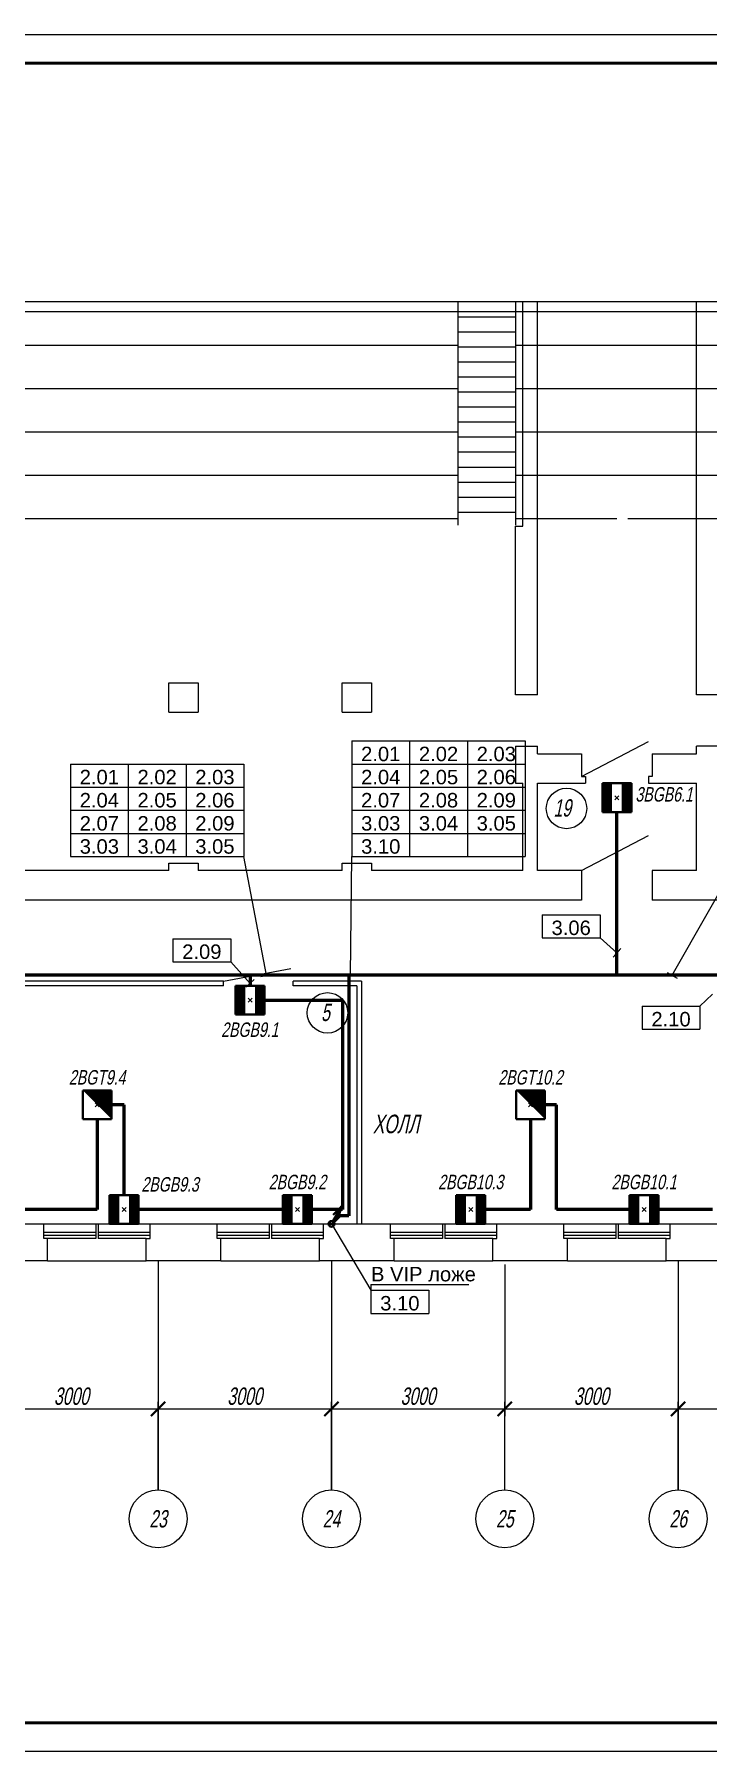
# Model space of a CAD drawing. Extents: x 0 to 1720, y -2086 to 3873.
# Drawn here: x 645.8 to 762.3, y -1192 to -895 of the extents above; entities that cross this region are included whole.
import ezdxf
from ezdxf.enums import TextEntityAlignment as Align

# ---------------------------------------------------------------- set-up
doc = ezdxf.new("R2010")
doc.units = 0
doc.layers.add('EL_DEVICE', color=1, linetype='Continuous', lineweight=40)
doc.layers.add('EL_KABLE', color=9, linetype='Continuous', lineweight=60)
for name, color, linetype in [('EL_DEVICE_NAME', 7, 'Continuous'), ('FORMAT', 134, 'Continuous'), ('OSI', 5, 'Continuous'), ('PLAN', 2, 'Continuous'), ('SYS_PIN', 7, 'Continuous')]:
    doc.layers.add(name, color=color, linetype=linetype)
doc.styles.add('R2_5', font='arial.ttf', dxfattribs={"width": 0.65, "oblique": 12, "height": 2.5})
doc.styles.get("Standard").update_dxf_attribs({"font": 'arial.ttf'})

# ---------------------------------------------------------------- blocks, each defined once
blk = doc.blocks.new('_ArchTick')
at = {"const_width": 0.15}
blk.add_lwpolyline([(-0.5, -0.5), (0.5, 0.5)], dxfattribs=at)
blk = doc.blocks.new('OS_DAT_BGB')
at = {"layer": 'EL_DEVICE'}
for p, q in [((-2.5, 2.5), (2.5, 2.5)), ((-2.5, -2.5), (-2.5, 2.5)), ((2.5, 2.5), (2.5, -2.5)), ((2.5, -2.5), (-2.5, -2.5))]:
    blk.add_line(p, q, dxfattribs=at)
at = {"layer": 'EL_DEVICE', "const_width": 1.67}
for points in [[(-1.67, 2.5), (-1.67, -2.5)], [(1.67, 2.5), (1.67, -2.5)]]:
    blk.add_lwpolyline(points, dxfattribs=at)
blk = doc.blocks.new('CONNECTOR_SQUARE')
at = {"layer": 'SYS_PIN'}
for p, q in [((-0.35, 0.35), (0.35, -0.35)), ((0.35, 0.35), (-0.35, -0.35))]:
    blk.add_line(p, q, dxfattribs=at)
blk = doc.blocks.new('OS_DAT_BGT')
at = {"layer": 'EL_DEVICE'}
for p, q in [((-2.5, 2.5), (2.5, 2.5)), ((-2.5, -2.5), (-2.5, 2.5)), ((2.5, 2.5), (2.5, -2.5)), ((2.5, -2.5), (-2.5, -2.5))]:
    blk.add_line(p, q, dxfattribs=at)
blk.add_lwpolyline([(2.5, 2.5, 0, 7.07, 0), (0, 0, 7.07, 7.07, 0)], format="xyseb", dxfattribs=at)
blk = doc.blocks.new('OS_DAT_BGL')
at = {"layer": 'EL_DEVICE'}
for p, q in [((-2.5, 2.5), (2.5, 2.5)), ((-2.5, -2.5), (-2.5, 2.5)), ((2.5, 2.5), (2.5, -2.5)), ((2.5, -2.5), (-2.5, -2.5))]:
    blk.add_line(p, q, dxfattribs=at)
for points in [[(-2.5, 2.5, 0, 7.07, 0), (0, 0, 7.07, 7.07, 0)], [(2.5, 2.5, 0, 7.07, 0), (0, 0, 7.07, 7.07, 0)]]:
    blk.add_lwpolyline(points, format="xyseb", dxfattribs=at)
blk = doc.blocks.new('EL_CABLE_UP')
at = {"layer": 'EL_DEVICE'}
for p, q in [((0.25, 0.43), (1.75, 3.03)), ((1.75, 3.03), (0.32, 1.55)), ((1.75, 3.03), (1.18, 1.05))]:
    blk.add_line(p, q, dxfattribs=at)
blk.add_circle((0, 0), 0.5, dxfattribs=at)
blk = doc.blocks.new('CONNECTOR_POINT')
at = {"layer": 'SYS_PIN'}
for p, q in [((-0.35, 0.35), (0.35, -0.35)), ((0.35, 0.35), (-0.35, -0.35))]:
    blk.add_line(p, q, dxfattribs=at)

msp = doc.modelspace()

# ---------------------------------------------------------------- linework, layer by layer
for p, q in [((700.73, -1017.2), (730.73, -1017.2)), ((700.73, -1017.2), (700.73, -1037.2)), ((710.73, -1017.2), (710.73, -1037.2)), ((720.73, -1017.2), (720.73, -1037.2)), ((730.73, -1017.2), (730.73, -1037.2)), ((652.03, -1021.2), (682.03, -1021.2)), ((652.03, -1021.2), (652.03, -1037.2)), ((662.03, -1021.2), (662.03, -1037.2)), ((672.03, -1021.2), (672.03, -1037.2)), ((682.03, -1021.2), (682.03, -1037.2)), ((700.73, -1021.2), (730.73, -1021.2)), ((652.03, -1025.2), (682.03, -1025.2)), ((700.73, -1025.2), (730.73, -1025.2)), ((652.03, -1029.2), (682.03, -1029.2)), ((700.73, -1029.2), (730.73, -1029.2)), ((652.03, -1033.2), (682.03, -1033.2)), ((700.73, -1033.2), (730.73, -1033.2)), ((756.19, -1057.73), (770.65, -1032.27)), ((652.03, -1037.2), (682.03, -1037.2)), ((685.97, -1057.73), (682.03, -1037.2)), ((700.49, -1057.73), (700.73, -1037.2)), ((700.73, -1037.2), (730.73, -1037.2)), ((733.69, -1047.27), (743.69, -1047.27)), ((733.69, -1047.27), (733.69, -1051.27)), ((743.69, -1047.27), (743.69, -1051.27)), ((733.69, -1051.27), (743.69, -1051.27)), ((746.6, -1053.87), (743.69, -1051.27)), ((669.77, -1051.4), (679.77, -1051.4)), ((669.77, -1051.4), (669.77, -1055.4)), ((679.77, -1051.4), (679.77, -1055.4)), ((745.93, -1054.62), (747.27, -1053.12)), ((669.77, -1055.4), (679.77, -1055.4)), ((683.11, -1059.14), (679.77, -1055.4)), ((755.32, -1057.24), (757.06, -1058.23)), ((682.36, -1059.81), (683.85, -1058.48)), ((684.98, -1057.92), (686.95, -1057.54)), ((699.49, -1057.72), (701.49, -1057.74)), ((750.97, -1063.07), (760.97, -1063.07)), ((750.97, -1063.07), (750.97, -1067.07)), ((763.12, -1060.97), (760.97, -1063.07)), ((760.97, -1063.07), (760.97, -1067.07)), ((750.97, -1067.07), (760.97, -1067.07)), ((697.2, -1100.73), (704.04, -1112.2)), ((697.2, -1100.73), (697.2, -1100.73)), ((704.04, -1111.2), (704.04, -1112.2)), ((704.04, -1111.2), (720.95, -1111.2)), ((704.04, -1112.2), (714.04, -1112.2)), ((704.04, -1112.2), (704.04, -1116.2)), ((714.04, -1112.2), (714.04, -1116.2)), ((704.04, -1116.2), (714.04, -1116.2))]:
    msp.add_line(p, q)
at = {"layer": 'EL_KABLE'}
for p, q in [((746.6, -1057.73), (746.6, -1029.53)), ((1183.2, -1057.73), (41.9, -1057.73)), ((1183.2, -1057.73), (69.9, -1057.73)), ((1183.2, -1057.73), (81.4, -1057.73)), ((1183.2, -1057.73), (101.73, -1057.73)), ((1183.2, -1057.73), (160.37, -1057.73)), ((1183.2, -1057.73), (206.74, -1057.73)), ((1183.2, -1057.73), (269.6, -1057.73)), ((1183.2, -1057.73), (442.45, -1057.73)), ((1183.2, -1057.73), (443.35, -1057.73)), ((1183.2, -1057.73), (476.9, -1057.73)), ((1183.2, -1057.73), (497.5, -1057.73)), ((1183.2, -1057.73), (683.11, -1057.73)), ((683.11, -1057.73), (683.11, -1059.53)), ((1183.2, -1057.73), (700.23, -1057.73)), ((700.23, -1057.73), (700.23, -1099.36)), ((1183.2, -1057.73), (746.6, -1057.73)), ((685.61, -1062.03), (699.1, -1062.03)), ((699.1, -1062.03), (699.1, -1098.23)), ((661.3, -1080.13), (659.15, -1080.13)), ((661.3, -1095.73), (661.3, -1080.13)), ((736.14, -1080.13), (734.15, -1080.13)), ((736.14, -1098.23), (736.14, -1080.13)), ((656.65, -1082.63), (656.65, -1098.23)), ((731.65, -1082.63), (731.65, -1098.23)), ((656.65, -1098.23), (633.8, -1098.23)), ((688.8, -1098.23), (663.8, -1098.23)), ((699.1, -1098.23), (693.8, -1098.23)), ((731.65, -1098.23), (723.8, -1098.23)), ((748.8, -1098.23), (736.14, -1098.23)), ((763.12, -1098.23), (753.8, -1098.23)), ((698.57, -1099.36), (697.55, -1100.38)), ((700.23, -1099.36), (698.57, -1099.36))]:
    msp.add_line(p, q, dxfattribs=at)
at = {"layer": 'FORMAT'}
msp.add_lwpolyline([(0, -895), (1720.39, -895), (1720.39, -1192), (0, -1192)], close=True, dxfattribs=at)
at = {"layer": 'FORMAT', "lineweight": 50}
msp.add_lwpolyline([(20, -1187), (20, -900), (1715.39, -900), (1715.39, -1187)], close=True, dxfattribs=at)
at = {"layer": 'OSI'}
for p, q in [((667.2, -1107.13), (667.2, -1146.73)), ((667.2, -1107.75), (667.2, -1133.98)), ((667.2, -1107.75), (667.2, -1133.98)), ((697.2, -1107.13), (697.2, -1146.73)), ((697.2, -1107.75), (697.2, -1133.98)), ((697.2, -1107.75), (697.2, -1133.98)), ((727.2, -1107.75), (727.2, -1133.98)), ((727.2, -1107.75), (727.2, -1133.98)), ((757.2, -1107.13), (757.2, -1146.73)), ((757.2, -1107.75), (757.2, -1133.98)), ((757.2, -1107.75), (757.2, -1133.98)), ((635.2, -1132.73), (669.2, -1132.73)), ((665.2, -1132.73), (699.2, -1132.73)), ((695.2, -1132.73), (729.2, -1132.73)), ((725.2, -1132.73), (759.2, -1132.73)), ((755.2, -1132.73), (789.2, -1132.73))]:
    msp.add_line(p, q, dxfattribs=at)
at = {"layer": 'OSI', "lineweight": 25}
for p, q in [((667.2, -1146.73), (667.2, -1131.48)), ((667.2, -1146.73), (667.2, -1131.48)), ((697.2, -1146.73), (697.2, -1131.48)), ((697.2, -1146.73), (697.2, -1131.48)), ((727.2, -1146.73), (727.2, -1131.48)), ((727.2, -1146.73), (727.2, -1131.48)), ((757.2, -1146.73), (757.2, -1131.48)), ((757.2, -1146.73), (757.2, -1131.48))]:
    msp.add_line(p, q, dxfattribs=at)
for centre in [(667.2, -1151.73), (697.2, -1151.73), (727.2, -1151.73), (757.2, -1151.73)]:
    msp.add_circle(centre, 5, dxfattribs=at)
at = {"layer": 'PLAN'}
for p, q in [((33, -941.23), (1460.2, -941.23)), ((719.05, -941.23), (719.05, -979.89)), ((729.05, -941.23), (729.05, -979.89)), ((730.35, -980.06), (730.35, -941.23)), ((732.85, -979.89), (732.85, -941.23)), ((760.35, -979.89), (760.35, -941.23)), ((37.4, -942.93), (1380.89, -942.93)), ((719.05, -943.83), (729.05, -943.83)), ((719.05, -946.43), (729.05, -946.43)), ((574.3, -948.73), (719.05, -948.73)), ((719.05, -949.03), (729.05, -949.03)), ((729.05, -948.73), (764.15, -948.73)), ((719.05, -951.63), (729.05, -951.63)), ((574.3, -956.23), (719.05, -956.23)), ((719.05, -954.23), (729.05, -954.23)), ((729.05, -956.23), (764.15, -956.23)), ((719.05, -956.83), (729.05, -956.83)), ((719.05, -959.43), (729.05, -959.43)), ((719.05, -962.03), (729.05, -962.03)), ((574.3, -963.73), (719.05, -963.73)), ((719.05, -964.63), (729.05, -964.63)), ((729.05, -963.73), (764.15, -963.73)), ((719.05, -967.23), (729.05, -967.23)), ((719.05, -969.83), (729.05, -969.83)), ((574.3, -971.23), (719.05, -971.23)), ((719.05, -972.43), (729.05, -972.43)), ((729.05, -971.23), (764.15, -971.23)), ((719.05, -975.03), (729.05, -975.03)), ((574.3, -978.73), (719.05, -978.73)), ((719.05, -977.63), (729.05, -977.63)), ((729.05, -978.73), (746.6, -978.73)), ((729.05, -1009.23), (729.05, -980.06)), ((729.05, -980.06), (730.35, -980.06)), ((732.85, -1009.23), (732.85, -979.89)), ((748.51, -978.73), (764.15, -978.73)), ((760.35, -1009.23), (760.35, -979.89)), ((669.05, -1007.13), (674.15, -1007.13)), ((669.05, -1012.23), (669.05, -1007.13)), ((674.15, -1007.13), (674.15, -1012.23)), ((699.05, -1007.13), (704.15, -1007.13)), ((699.05, -1012.23), (699.05, -1007.13)), ((704.15, -1007.13), (704.15, -1012.23)), ((732.85, -1009.23), (729.05, -1009.23)), ((764.15, -1009.23), (760.35, -1009.23)), ((669.05, -1012.23), (674.15, -1012.23)), ((699.05, -1012.23), (704.15, -1012.23)), ((729.05, -1018.13), (729.05, -1024.53)), ((729.05, -1018.13), (732.85, -1018.13)), ((732.85, -1019.43), (732.85, -1018.13)), ((740.5, -1023.33), (752.08, -1017.27)), ((740.5, -1023.33), (752.08, -1017.27)), ((760.35, -1019.43), (760.35, -1018.13)), ((764.15, -1018.13), (760.35, -1018.13)), ((732.85, -1019.43), (740.5, -1019.43)), ((740.5, -1019.43), (740.5, -1023.33)), ((752.7, -1019.43), (760.35, -1019.43)), ((752.7, -1019.43), (752.7, -1023.33)), ((729.05, -1024.53), (730.35, -1024.53)), ((730.35, -1039.63), (730.35, -1024.53)), ((732.85, -1039.63), (732.85, -1024.53)), ((732.85, -1024.53), (741.15, -1024.53)), ((740.5, -1023.33), (741.15, -1023.33)), ((741.15, -1023.33), (741.15, -1024.53)), ((752.7, -1023.33), (752.05, -1023.33)), ((752.05, -1023.33), (752.05, -1024.53)), ((752.05, -1024.53), (760.35, -1024.53)), ((760.35, -1039.63), (760.35, -1024.53)), ((740.5, -1039.63), (752.08, -1033.57)), ((740.5, -1039.63), (752.08, -1033.57)), ((669.05, -1039.63), (669.05, -1038.33)), ((669.05, -1038.33), (674.15, -1038.33)), ((674.15, -1038.33), (674.15, -1039.63)), ((699.05, -1039.63), (699.05, -1038.33)), ((699.05, -1038.33), (704.15, -1038.33)), ((704.15, -1038.33), (704.15, -1039.63)), ((669.05, -1039.63), (644.15, -1039.63)), ((699.05, -1039.63), (674.15, -1039.63)), ((730.35, -1039.63), (704.15, -1039.63)), ((740.5, -1039.63), (732.85, -1039.63)), ((740.5, -1039.63), (740.5, -1044.73)), ((760.35, -1039.63), (752.7, -1039.63)), ((752.7, -1039.63), (752.7, -1044.73)), ((740.5, -1044.73), (639.05, -1044.73)), ((943.6, -1044.73), (752.7, -1044.73)), ((678.51, -1058.73), (690.19, -1056.56)), ((678.5, -1058.73), (613.9, -1058.73)), ((678.51, -1059.53), (613.91, -1059.53)), ((678.51, -1059.53), (678.51, -1058.73)), ((702.4, -1058.73), (690.6, -1058.73)), ((690.6, -1059.53), (690.6, -1058.73)), ((701.6, -1059.53), (690.6, -1059.53)), ((701.6, -1059.53), (701.6, -1100.73)), ((702.4, -1058.73), (702.4, -1100.73)), ((635.8, -1100.73), (647.4, -1100.73)), ((647.4, -1103.23), (647.4, -1100.73)), ((647.4, -1100.73), (665.8, -1100.73)), ((656.4, -1100.73), (656.4, -1103.23)), ((656.8, -1100.73), (656.8, -1103.23)), ((665.8, -1100.73), (677.4, -1100.73)), ((665.8, -1103.23), (665.8, -1100.73)), ((677.4, -1103.23), (677.4, -1100.73)), ((677.4, -1100.73), (695.8, -1100.73)), ((686.4, -1100.73), (686.4, -1103.23)), ((686.8, -1100.73), (686.8, -1103.23)), ((695.8, -1100.73), (707.4, -1100.73)), ((695.8, -1103.23), (695.8, -1100.73)), ((707.4, -1103.23), (707.4, -1100.73)), ((707.4, -1100.73), (725.8, -1100.73)), ((716.4, -1100.73), (716.4, -1103.23)), ((716.8, -1100.73), (716.8, -1103.23)), ((725.8, -1100.73), (737.4, -1100.73)), ((725.8, -1103.23), (725.8, -1100.73)), ((737.4, -1103.23), (737.4, -1100.73)), ((737.4, -1100.73), (755.8, -1100.73)), ((746.4, -1100.73), (746.4, -1103.23)), ((746.8, -1100.73), (746.8, -1103.23)), ((755.8, -1100.73), (767.4, -1100.73)), ((755.8, -1103.23), (755.8, -1100.73)), ((656.4, -1102.23), (647.4, -1102.23)), ((656.4, -1102.73), (647.4, -1102.73)), ((648.05, -1103.23), (647.4, -1103.23)), ((648.05, -1107.13), (648.05, -1103.23)), ((656.4, -1103.23), (648.05, -1103.23)), ((665.8, -1102.23), (656.8, -1102.23)), ((665.8, -1102.73), (656.8, -1102.73)), ((665.15, -1103.23), (656.8, -1103.23)), ((665.15, -1107.13), (665.15, -1103.23)), ((665.15, -1103.23), (665.8, -1103.23)), ((686.4, -1102.23), (677.4, -1102.23)), ((686.4, -1102.73), (677.4, -1102.73)), ((678.05, -1103.23), (677.4, -1103.23)), ((678.05, -1107.13), (678.05, -1103.23)), ((686.4, -1103.23), (678.05, -1103.23)), ((695.8, -1102.23), (686.8, -1102.23)), ((695.8, -1102.73), (686.8, -1102.73)), ((695.15, -1103.23), (686.8, -1103.23)), ((695.15, -1107.13), (695.15, -1103.23)), ((695.15, -1103.23), (695.8, -1103.23)), ((716.4, -1102.23), (707.4, -1102.23)), ((716.4, -1102.73), (707.4, -1102.73)), ((708.05, -1103.23), (707.4, -1103.23)), ((708.05, -1107.13), (708.05, -1103.23)), ((716.4, -1103.23), (708.05, -1103.23)), ((725.8, -1102.23), (716.8, -1102.23)), ((725.8, -1102.73), (716.8, -1102.73)), ((725.15, -1103.23), (716.8, -1103.23)), ((725.15, -1107.13), (725.15, -1103.23)), ((725.15, -1103.23), (725.8, -1103.23)), ((746.4, -1102.23), (737.4, -1102.23)), ((746.4, -1102.73), (737.4, -1102.73)), ((738.05, -1103.23), (737.4, -1103.23)), ((738.05, -1107.13), (738.05, -1103.23)), ((746.4, -1103.23), (738.05, -1103.23)), ((755.8, -1102.23), (746.8, -1102.23)), ((755.8, -1102.73), (746.8, -1102.73)), ((755.15, -1103.23), (746.8, -1103.23)), ((755.15, -1107.13), (755.15, -1103.23)), ((755.15, -1103.23), (755.8, -1103.23)), ((648.05, -1107.13), (635.15, -1107.13)), ((648.05, -1107.13), (665.15, -1107.13)), ((678.05, -1107.13), (665.15, -1107.13)), ((678.05, -1107.13), (695.15, -1107.13)), ((708.05, -1107.13), (695.15, -1107.13)), ((708.05, -1107.13), (725.15, -1107.13)), ((738.05, -1107.13), (725.15, -1107.13)), ((738.05, -1107.13), (755.15, -1107.13)), ((768.05, -1107.13), (755.15, -1107.13))]:
    msp.add_line(p, q, dxfattribs=at)
for centre in [(737.88, -1028.88), (696.51, -1064.23)]:
    msp.add_circle(centre, 3.5, dxfattribs=at)

# ---------------------------------------------------------------- block references
for name, p in [('OS_DAT_BGB', (746.6, -1027.03)), ('CONNECTOR_SQUARE', (746.6, -1027.03)), ('OS_DAT_BGB', (683.11, -1062.03)), ('CONNECTOR_SQUARE', (683.11, -1062.03)), ('OS_DAT_BGT', (656.65, -1080.13)), ('OS_DAT_BGT', (731.65, -1080.13)), ('CONNECTOR_SQUARE', (656.65, -1080.13)), ('CONNECTOR_SQUARE', (731.65, -1080.13)), ('OS_DAT_BGB', (661.3, -1098.23)), ('OS_DAT_BGB', (691.3, -1098.23)), ('OS_DAT_BGB', (721.3, -1098.23)), ('OS_DAT_BGB', (751.3, -1098.23)), ('CONNECTOR_SQUARE', (661.3, -1098.23)), ('CONNECTOR_SQUARE', (691.3, -1098.23)), ('EL_CABLE_UP', (697.2, -1100.73)), ('CONNECTOR_SQUARE', (721.3, -1098.23)), ('CONNECTOR_SQUARE', (751.3, -1098.23)), ('CONNECTOR_POINT', (697.2, -1100.73))]:
    msp.add_blockref(name, p)
at = {"rotation": 135}
msp.add_blockref('OS_DAT_BGL', (768.44, -1098.23), dxfattribs=at)
at = {"layer": 'OSI', "xscale": 2.5, "yscale": 2.5, "zscale": 2.5}
for p in [(667.2, -1132.73), (697.2, -1132.73), (727.2, -1132.73), (757.2, -1132.73)]:
    msp.add_blockref('_ArchTick', p, dxfattribs=at)
at = {"layer": 'OSI', "xscale": 2.5, "yscale": 2.5, "zscale": 2.5, "rotation": 180}
for p in [(667.2, -1132.73), (697.2, -1132.73), (727.2, -1132.73), (757.2, -1132.73)]:
    msp.add_blockref('_ArchTick', p, dxfattribs=at)

# ---------------------------------------------------------------- texts
at = {"char_height": 2.5}
for s, insert, attachment_point, line_spacing_factor in [('2.01', (705.73, -1018.2), 2, 0.96), ('2.02', (715.73, -1018.2), 2, 0.96), ('2.03', (725.73, -1018.2), 2, 0.96), ('2.01', (657.03, -1022.2), 2, 0.96), ('2.02', (667.03, -1022.2), 2, 0.96), ('2.03', (677.03, -1022.2), 2, 0.96), ('2.04', (705.73, -1022.2), 2, 0.96), ('2.05', (715.73, -1022.2), 2, 0.96), ('2.06', (725.73, -1022.2), 2, 0.96), ('2.04', (657.03, -1026.2), 2, 0.96), ('2.05', (667.03, -1026.2), 2, 0.96), ('2.06', (677.03, -1026.2), 2, 0.96), ('2.07', (705.73, -1026.2), 2, 0.96), ('2.08', (715.73, -1026.2), 2, 0.96), ('2.09', (725.73, -1026.2), 2, 0.96), ('2.07', (657.03, -1030.2), 2, 0.96), ('2.08', (667.03, -1030.2), 2, 0.96), ('2.09', (677.03, -1030.2), 2, 0.96), ('3.03', (705.73, -1030.2), 2, 0.96), ('3.04', (715.73, -1030.2), 2, 0.96), ('3.05', (725.73, -1030.2), 2, 0.96), ('3.03', (657.03, -1034.2), 2, 0.96), ('3.04', (667.03, -1034.2), 2, 0.96), ('3.05', (677.03, -1034.2), 2, 0.96), ('3.10', (705.73, -1034.2), 2, 0.96), ('3.06', (738.69, -1048.27), 2, 0.96), ('2.09', (674.77, -1052.4), 2, 0.96), ('2.10', (755.97, -1064.07), 2, 0.96), ('В VIP ложе', (704.04, -1110.7), 7, 0.25), ('3.10', (709.04, -1113.2), 2, 0.96)]:
    msp.add_mtext(s, dxfattribs=dict(at, insert=insert, attachment_point=attachment_point, line_spacing_factor=line_spacing_factor))
at = {"layer": 'EL_DEVICE_NAME', "style": 'R2_5', "oblique": 12, "width": 0.7}
for s, p in [('3BGB6.1', (754.77, -1027.69)), ('2BGB9.1', (683.07, -1068.39)), ('2BGT9.4', (656.65, -1076.63)), ('2BGT10.2', (731.65, -1076.63)), ('2BGB9.3', (669.27, -1095.14)), ('2BGB9.2', (691.3, -1094.73)), ('2BGB10.3', (721.3, -1094.73)), ('2BGB10.1', (751.3, -1094.73))]:
    msp.add_text(s, height=2.5, dxfattribs=at).set_placement(p, align=Align.CENTER)
at = {"layer": 'OSI', "lineweight": 25, "style": 'R2_5', "oblique": 12, "width": 0.65}
for s, p in [('23', (667.2, -1151.73)), ('24', (697.2, -1151.73)), ('25', (727.2, -1151.73)), ('26', (757.2, -1151.73))]:
    msp.add_text(s, height=3, dxfattribs=at).set_placement(p, align=Align.MIDDLE_CENTER)
at = {"layer": 'OSI', "char_height": 3, "attachment_point": 5, "style": 'R2_5'}
for insert in [(652.2, -1130.54), (682.2, -1130.54), (712.2, -1130.54), (742.2, -1130.54)]:
    msp.add_mtext('3000', dxfattribs=dict(at, insert=insert))
at = {"layer": 'PLAN', "style": 'R2_5', "oblique": 12, "width": 0.65}
for s, height, p in [('19', 3, (735.63, -1030.28)), ('5', 3, (695.41, -1065.64)), ('ХОЛЛ', 3.2, (704.38, -1085.04))]:
    msp.add_text(s, height=height, dxfattribs=at).set_placement(p)

doc.saveas('drawing.dxf')
